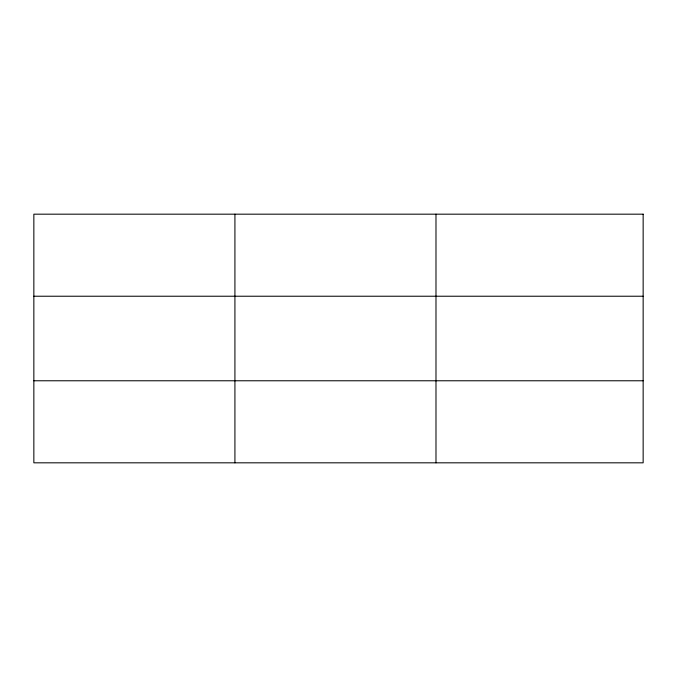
<?xml version="1.0" encoding="UTF-8"?>
<svg xmlns="http://www.w3.org/2000/svg" width="677" height="677" viewBox="0 0 677 677"><rect width="100%" height="100%" fill="white"/><g stroke="black" fill="none" stroke-linecap="round" stroke-linejoin="round"><path stroke-width="1.02" d="M234.919 214.177L234.919 462.823M435.988 214.177L435.988 462.823M33.85 296.23L643.15 296.23M33.85 380.77L643.15 380.77M643.15 214.177L643.15 462.823L33.85 462.823L33.85 214.177L643.15 214.177"/></g></svg>
